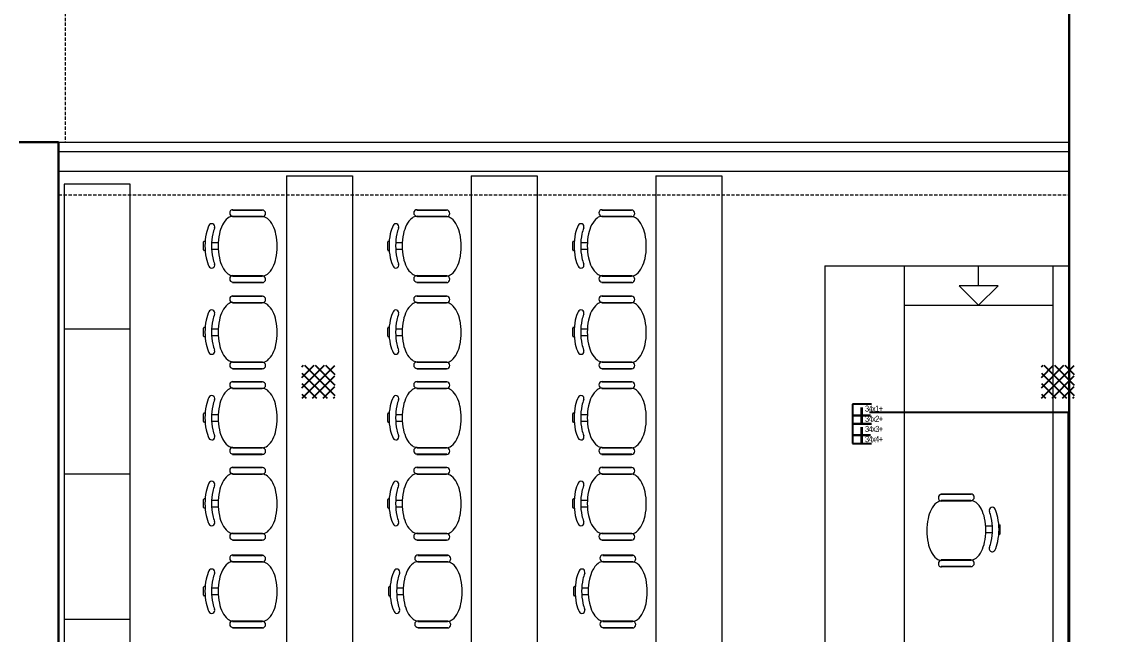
# Model space of a CAD drawing. Header units: inches. Extents: x 11 to 1053, y 2 to 902.
# Drawn here: x 877.1 to 959.4, y 689.5 to 735.9 of the extents above; entities that cross this region are included whole.
import ezdxf

# ---------------------------------------------------------------- set-up
doc = ezdxf.new("R2010")
doc.units = ezdxf.units.IN
doc.header["$MEASUREMENT"] = 0
doc.linetypes.add('DASHED', pattern=[0.75, 0.5, -0.25])
doc.linetypes.add('DASHED2', pattern=[0.375, 0.25, -0.125])
for name, color, linetype, lineweight in [('A-CRTKANO', 5, 'DASHED2', 0), ('A-GREDE', 5, 'DASHED2', 0), ('OPREMA', 253, 'Continuous', 0), ('STOLARIJA', 5, 'Continuous', 0), ('ZID', 5, 'Continuous', 30)]:
    doc.layers.add(name, color=color, linetype=linetype, lineweight=lineweight)
doc.layers.add('SRAFURA', color=2, linetype='Continuous')

msp = doc.modelspace()

# ---------------------------------------------------------------- hatches: boundary and pattern name
at = {"layer": 'SRAFURA'}
h = msp.add_hatch(dxfattribs=at)
h.set_pattern_fill('ANSI37', color=256, scale=4.5, style=0)
h.set_pattern_definition([(45, (9240.0981, 5606.21716), (-0.397747564, 0.397747564), []), (135, (9240.0981, 5606.21716), (-0.397747564, -0.397747564), [])])
h.paths.add_polyline_path([(900.874, 707.409), (900.874, 709.909), (898.374, 709.909), (898.374, 707.409)])
h = msp.add_hatch(dxfattribs=at)
h.set_pattern_fill('ANSI37', color=256, scale=4.5, style=0)
h.set_pattern_definition([(45, (9296.15397, 5606.21716), (-0.397747564, 0.397747564), []), (135, (9296.15397, 5606.21716), (-0.397747564, -0.397747564), [])])
h.paths.add_polyline_path([(956.93, 707.409), (956.93, 709.909), (954.43, 709.909), (954.43, 707.409)])

# ---------------------------------------------------------------- linework, layer by layer
at = {"color": 2}
for p, q in [((941.556, 706.945), (940.124, 706.945)), ((940.124, 706.945), (940.124, 705.463)), ((940.124, 705.463), (941.556, 705.463)), ((941.556, 705.463), (940.124, 705.463)), ((940.124, 705.463), (940.124, 703.981)), ((940.124, 703.981), (941.556, 703.981))]:
    msp.add_line(p, q, dxfattribs=at)
at = {"color": 85, "true_color": 0x58ba48}
for p, q in [((956.5, 706.315, 50), (941.404, 706.315, 50)), ((956.5, 663.809, 50), (956.5, 706.315, 50))]:
    msp.add_line(p, q, dxfattribs=at)
at = {"layer": 'A-CRTKANO', "linetype": 'DASHED', "ltscale": 0.5}
msp.add_arc((382.215, 1860.185, 50), 1137.577, 269.940308, 302.625219, dxfattribs=at)
at = {"layer": 'A-GREDE'}
for p, q in [((880.43, 812.745, 50), (880.428, 726.81, 50)), ((879.93, 722.809, 50), (956.53, 722.809, 50))]:
    msp.add_line(p, q, dxfattribs=at)
msp.add_arc((382.215, 1860.185, 50), 1139.777, 269.940308, 302.423339, dxfattribs=at)
at = {"layer": 'OPREMA'}
for p, q in [((897.205, 724.257, 50), (897.205, 696.257, 50)), ((897.205, 724.257, 50), (902.205, 724.257, 50)), ((902.205, 724.257, 50), (902.205, 696.257, 50)), ((911.206, 724.257, 50), (911.206, 696.257, 50)), ((911.206, 724.257, 50), (916.206, 724.257, 50)), ((916.206, 724.257, 50), (916.206, 696.257, 50)), ((925.206, 724.257, 50), (925.206, 696.257, 50)), ((925.206, 724.257, 50), (930.206, 724.257, 50)), ((930.206, 724.257, 50), (930.206, 696.257, 50)), ((880.359, 723.641, 50), (880.359, 668.641, 50)), ((885.359, 723.641, 50), (880.359, 723.641, 50)), ((885.359, 668.641, 50), (885.359, 723.641, 50)), ((893.121, 721.667, 50), (895.371, 721.667, 50)), ((893.121, 721.167, 50), (895.371, 721.167, 50)), ((893.146, 721.696, 50), (895.396, 721.696, 50)), ((893.146, 721.196, 50), (895.396, 721.196, 50)), ((907.076, 721.667, 50), (909.326, 721.667, 50)), ((907.076, 721.167, 50), (909.326, 721.167, 50)), ((907.1, 721.696, 50), (909.35, 721.696, 50)), ((907.1, 721.196, 50), (909.35, 721.196, 50)), ((921.107, 721.667, 50), (923.357, 721.667, 50)), ((921.107, 721.167, 50), (923.357, 721.167, 50)), ((921.132, 721.696, 50), (923.382, 721.696, 50)), ((921.132, 721.196, 50), (923.382, 721.196, 50)), ((890.921, 718.646, 50), (890.921, 719.246, 50)), ((891.035, 719.296, 50), (890.971, 719.296, 50)), ((891.035, 718.596, 50), (890.971, 718.596, 50)), ((891.528, 719.196, 50), (892.028, 719.196, 50)), ((891.528, 718.696, 50), (892.028, 718.696, 50)), ((904.875, 718.646, 50), (904.875, 719.246, 50)), ((904.989, 719.296, 50), (904.925, 719.296, 50)), ((904.989, 718.596, 50), (904.925, 718.596, 50)), ((905.482, 719.196, 50), (905.982, 719.196, 50)), ((905.482, 718.696, 50), (905.982, 718.696, 50)), ((918.907, 718.646, 50), (918.907, 719.246, 50)), ((919.021, 719.296, 50), (918.957, 719.296, 50)), ((919.021, 718.596, 50), (918.957, 718.596, 50)), ((919.514, 719.196, 50), (920.014, 719.196, 50)), ((919.514, 718.696, 50), (920.014, 718.696, 50)), ((938.025, 717.447, 50), (938.025, 677.447, 50)), ((938.025, 717.447, 50), (956.53, 717.447, 50)), ((944.025, 717.447, 50), (944.025, 677.447, 50)), ((949.675, 715.934, 50), (949.675, 717.447, 50)), ((955.325, 677.447, 50), (955.325, 717.447, 50)), ((893.121, 716.667, 50), (895.371, 716.667, 50)), ((893.121, 716.167, 50), (895.371, 716.167, 50)), ((893.146, 716.696, 50), (895.396, 716.696, 50)), ((893.146, 716.196, 50), (895.396, 716.196, 50)), ((907.076, 716.667, 50), (909.326, 716.667, 50)), ((907.076, 716.167, 50), (909.326, 716.167, 50)), ((907.1, 716.696, 50), (909.35, 716.696, 50)), ((907.1, 716.196, 50), (909.35, 716.196, 50)), ((921.107, 716.667, 50), (923.357, 716.667, 50)), ((921.107, 716.167, 50), (923.357, 716.167, 50)), ((921.132, 716.696, 50), (923.382, 716.696, 50)), ((921.132, 716.196, 50), (923.382, 716.196, 50)), ((949.675, 714.447, 50), (948.196, 715.934, 50)), ((951.153, 715.934, 50), (948.196, 715.934, 50)), ((949.675, 714.447, 50), (951.153, 715.934, 50)), ((893.121, 715.139, 50), (895.371, 715.139, 50)), ((893.121, 714.639, 50), (895.371, 714.639, 50)), ((893.146, 715.168, 50), (895.396, 715.168, 50)), ((893.146, 714.668, 50), (895.396, 714.668, 50)), ((907.076, 715.139, 50), (909.326, 715.139, 50)), ((907.076, 714.639, 50), (909.326, 714.639, 50)), ((907.1, 715.168, 50), (909.35, 715.168, 50)), ((907.1, 714.668, 50), (909.35, 714.668, 50)), ((921.107, 715.139, 50), (923.357, 715.139, 50)), ((921.107, 714.639, 50), (923.357, 714.639, 50)), ((921.132, 715.168, 50), (923.382, 715.168, 50)), ((921.132, 714.668, 50), (923.382, 714.668, 50)), ((944.025, 714.447, 50), (955.325, 714.447, 50)), ((890.921, 712.118, 50), (890.921, 712.718, 50)), ((891.035, 712.768, 50), (890.971, 712.768, 50)), ((904.875, 712.118, 50), (904.875, 712.718, 50)), ((904.989, 712.768, 50), (904.925, 712.768, 50)), ((918.907, 712.118, 50), (918.907, 712.718, 50)), ((919.021, 712.768, 50), (918.957, 712.768, 50)), ((885.359, 712.641, 50), (880.359, 712.641, 50)), ((891.035, 712.068, 50), (890.971, 712.068, 50)), ((891.528, 712.668, 50), (892.028, 712.668, 50)), ((891.528, 712.168, 50), (892.028, 712.168, 50)), ((904.989, 712.068, 50), (904.925, 712.068, 50)), ((905.482, 712.668, 50), (905.982, 712.668, 50)), ((905.482, 712.168, 50), (905.982, 712.168, 50)), ((919.021, 712.068, 50), (918.957, 712.068, 50)), ((919.514, 712.668, 50), (920.014, 712.668, 50)), ((919.514, 712.168, 50), (920.014, 712.168, 50)), ((893.121, 710.139, 50), (895.371, 710.139, 50)), ((893.121, 709.639, 50), (895.371, 709.639, 50)), ((893.146, 710.168, 50), (895.396, 710.168, 50)), ((893.146, 709.668, 50), (895.396, 709.668, 50)), ((907.076, 710.139, 50), (909.326, 710.139, 50)), ((907.076, 709.639, 50), (909.326, 709.639, 50)), ((907.1, 710.168, 50), (909.35, 710.168, 50)), ((907.1, 709.668, 50), (909.35, 709.668, 50)), ((921.107, 710.139, 50), (923.357, 710.139, 50)), ((921.107, 709.639, 50), (923.357, 709.639, 50)), ((921.132, 710.168, 50), (923.382, 710.168, 50)), ((921.132, 709.668, 50), (923.382, 709.668, 50)), ((893.121, 708.65, 50), (895.371, 708.65, 50)), ((893.146, 708.679, 50), (895.396, 708.679, 50)), ((907.076, 708.65, 50), (909.326, 708.65, 50)), ((907.1, 708.679, 50), (909.35, 708.679, 50)), ((921.107, 708.65, 50), (923.357, 708.65, 50)), ((921.132, 708.679, 50), (923.382, 708.679, 50)), ((893.121, 708.15, 50), (895.371, 708.15, 50)), ((893.146, 708.179, 50), (895.396, 708.179, 50)), ((907.076, 708.15, 50), (909.326, 708.15, 50)), ((907.1, 708.179, 50), (909.35, 708.179, 50)), ((921.107, 708.15, 50), (923.357, 708.15, 50)), ((921.132, 708.179, 50), (923.382, 708.179, 50)), ((890.921, 705.629, 50), (890.921, 706.229, 50)), ((891.035, 706.279, 50), (890.971, 706.279, 50)), ((891.528, 706.179, 50), (892.028, 706.179, 50)), ((904.875, 705.629, 50), (904.875, 706.229, 50)), ((904.989, 706.279, 50), (904.925, 706.279, 50)), ((905.482, 706.179, 50), (905.982, 706.179, 50)), ((918.907, 705.629, 50), (918.907, 706.229, 50)), ((919.021, 706.279, 50), (918.957, 706.279, 50)), ((919.514, 706.179, 50), (920.014, 706.179, 50)), ((891.035, 705.579, 50), (890.971, 705.579, 50)), ((891.528, 705.679, 50), (892.028, 705.679, 50)), ((904.989, 705.579, 50), (904.925, 705.579, 50)), ((905.482, 705.679, 50), (905.982, 705.679, 50)), ((919.021, 705.579, 50), (918.957, 705.579, 50)), ((919.514, 705.679, 50), (920.014, 705.679, 50)), ((893.146, 703.679, 50), (895.396, 703.679, 50)), ((907.1, 703.679, 50), (909.35, 703.679, 50)), ((921.132, 703.679, 50), (923.382, 703.679, 50)), ((893.121, 703.65, 50), (895.371, 703.65, 50)), ((893.121, 703.15, 50), (895.371, 703.15, 50)), ((893.146, 703.179, 50), (895.396, 703.179, 50)), ((907.076, 703.65, 50), (909.326, 703.65, 50)), ((907.076, 703.15, 50), (909.326, 703.15, 50)), ((907.1, 703.179, 50), (909.35, 703.179, 50)), ((921.107, 703.65, 50), (923.357, 703.65, 50)), ((921.107, 703.15, 50), (923.357, 703.15, 50)), ((921.132, 703.179, 50), (923.382, 703.179, 50)), ((893.121, 702.147, 50), (895.371, 702.147, 50)), ((893.146, 702.176, 50), (895.396, 702.176, 50)), ((907.076, 702.147, 50), (909.326, 702.147, 50)), ((907.1, 702.176, 50), (909.35, 702.176, 50)), ((921.107, 702.147, 50), (923.357, 702.147, 50)), ((921.132, 702.176, 50), (923.382, 702.176, 50)), ((885.359, 701.641, 50), (880.359, 701.641, 50)), ((893.121, 701.647, 50), (895.371, 701.647, 50)), ((893.146, 701.676, 50), (895.396, 701.676, 50)), ((907.076, 701.647, 50), (909.326, 701.647, 50)), ((907.1, 701.676, 50), (909.35, 701.676, 50)), ((921.107, 701.647, 50), (923.357, 701.647, 50)), ((921.132, 701.676, 50), (923.382, 701.676, 50)), ((890.921, 699.126, 50), (890.921, 699.726, 50)), ((891.035, 699.776, 50), (890.971, 699.776, 50)), ((891.528, 699.676, 50), (892.028, 699.676, 50)), ((904.875, 699.126, 50), (904.875, 699.726, 50)), ((904.989, 699.776, 50), (904.925, 699.776, 50)), ((905.482, 699.676, 50), (905.982, 699.676, 50)), ((918.907, 699.126, 50), (918.907, 699.726, 50)), ((919.021, 699.776, 50), (918.957, 699.776, 50)), ((919.514, 699.676, 50), (920.014, 699.676, 50)), ((949.096, 700.145, 50), (946.846, 700.145, 50)), ((949.096, 699.645, 50), (946.846, 699.645, 50)), ((949.121, 700.116, 50), (946.871, 700.116, 50)), ((949.121, 699.616, 50), (946.871, 699.616, 50)), ((891.035, 699.076, 50), (890.971, 699.076, 50)), ((891.528, 699.176, 50), (892.028, 699.176, 50)), ((904.989, 699.076, 50), (904.925, 699.076, 50)), ((905.482, 699.176, 50), (905.982, 699.176, 50)), ((919.021, 699.076, 50), (918.957, 699.076, 50)), ((919.514, 699.176, 50), (920.014, 699.176, 50)), ((893.121, 697.147, 50), (895.371, 697.147, 50)), ((893.146, 697.176, 50), (895.396, 697.176, 50)), ((907.076, 697.147, 50), (909.326, 697.147, 50)), ((907.1, 697.176, 50), (909.35, 697.176, 50)), ((921.107, 697.147, 50), (923.357, 697.147, 50)), ((921.132, 697.176, 50), (923.382, 697.176, 50)), ((950.714, 697.705, 50), (950.214, 697.705, 50)), ((950.714, 697.205, 50), (950.214, 697.205, 50)), ((951.208, 697.805, 50), (951.271, 697.805, 50)), ((951.208, 697.105, 50), (951.271, 697.105, 50)), ((951.321, 697.155, 50), (951.321, 697.755, 50)), ((893.121, 696.647, 50), (895.371, 696.647, 50)), ((893.146, 696.676, 50), (895.396, 696.676, 50)), ((907.076, 696.647, 50), (909.326, 696.647, 50)), ((907.1, 696.676, 50), (909.35, 696.676, 50)), ((921.107, 696.647, 50), (923.357, 696.647, 50)), ((921.132, 696.676, 50), (923.382, 696.676, 50)), ((893.121, 695.495, 50), (895.371, 695.495, 50)), ((893.146, 695.524, 50), (895.396, 695.524, 50)), ((897.205, 696.257, 50), (897.205, 675.257, 50)), ((902.205, 696.257, 50), (902.205, 675.257, 50)), ((907.151, 695.495, 50), (909.401, 695.495, 50)), ((907.176, 695.524, 50), (909.426, 695.524, 50)), ((911.206, 696.257, 50), (911.206, 675.257, 50)), ((916.206, 696.257, 50), (916.206, 675.257, 50)), ((921.181, 695.495, 50), (923.431, 695.495, 50)), ((921.205, 695.524, 50), (923.455, 695.524, 50)), ((925.206, 696.257, 50), (925.206, 675.257, 50)), ((930.206, 696.257, 50), (930.206, 675.257, 50)), ((893.121, 694.995, 50), (895.371, 694.995, 50)), ((893.146, 695.024, 50), (895.396, 695.024, 50)), ((907.151, 694.995, 50), (909.401, 694.995, 50)), ((907.176, 695.024, 50), (909.426, 695.024, 50)), ((921.181, 694.995, 50), (923.431, 694.995, 50)), ((921.205, 695.024, 50), (923.455, 695.024, 50)), ((949.096, 695.145, 50), (946.846, 695.145, 50)), ((949.096, 694.645, 50), (946.846, 694.645, 50)), ((949.121, 695.116, 50), (946.871, 695.116, 50)), ((949.121, 694.616, 50), (946.871, 694.616, 50)), ((890.921, 692.474, 50), (890.921, 693.074, 50)), ((891.035, 693.124, 50), (890.971, 693.124, 50)), ((891.528, 693.024, 50), (892.028, 693.024, 50)), ((904.951, 692.474, 50), (904.951, 693.074, 50)), ((905.064, 693.124, 50), (905.001, 693.124, 50)), ((905.558, 693.024, 50), (906.058, 693.024, 50)), ((918.98, 692.474, 50), (918.98, 693.074, 50)), ((919.094, 693.124, 50), (919.03, 693.124, 50)), ((919.587, 693.024, 50), (920.087, 693.024, 50)), ((891.035, 692.424, 50), (890.971, 692.424, 50)), ((891.528, 692.524, 50), (892.028, 692.524, 50)), ((905.064, 692.424, 50), (905.001, 692.424, 50)), ((905.558, 692.524, 50), (906.058, 692.524, 50)), ((919.094, 692.424, 50), (919.03, 692.424, 50)), ((919.587, 692.524, 50), (920.087, 692.524, 50)), ((885.359, 690.641, 50), (880.359, 690.641, 50)), ((893.146, 690.524, 50), (895.396, 690.524, 50)), ((907.176, 690.524, 50), (909.426, 690.524, 50)), ((921.205, 690.524, 50), (923.455, 690.524, 50)), ((893.121, 690.495, 50), (895.371, 690.495, 50)), ((893.121, 689.995, 50), (895.371, 689.995, 50)), ((893.146, 690.024, 50), (895.396, 690.024, 50)), ((907.151, 690.495, 50), (909.401, 690.495, 50)), ((907.151, 689.995, 50), (909.401, 689.995, 50)), ((907.176, 690.024, 50), (909.426, 690.024, 50)), ((921.181, 690.495, 50), (923.431, 690.495, 50)), ((921.181, 689.995, 50), (923.431, 689.995, 50)), ((921.205, 690.024, 50), (923.455, 690.024, 50))]:
    msp.add_line(p, q, dxfattribs=at)
for centre, radius, start, end in [((893.796, 719.815, 50), 1.616, 129.63927, 153.43495), ((893.146, 720.599, 50), 0.597, 90, 129.63927), ((893.146, 721.446, 50), 0.25, 90, 270), ((895.371, 721.417, 50), 0.25, 270, 90), ((895.371, 720.57, 50), 0.597, 50.36073, 90), ((894.722, 719.786, 50), 1.616, 26.56505, 50.36073), ((907.75, 719.815, 50), 1.616, 129.63927, 153.43495), ((907.1, 720.599, 50), 0.597, 90, 129.63927), ((907.1, 721.446, 50), 0.25, 90, 270), ((909.326, 721.417, 50), 0.25, 270, 90), ((909.326, 720.57, 50), 0.597, 50.36073, 90), ((908.676, 719.786, 50), 1.616, 26.56505, 50.36073), ((921.782, 719.815, 50), 1.616, 129.63927, 153.43495), ((921.132, 720.599, 50), 0.597, 90, 129.63927), ((921.132, 721.446, 50), 0.25, 90, 270), ((923.357, 721.417, 50), 0.25, 270, 90), ((923.357, 720.57, 50), 0.597, 50.36073, 90), ((922.708, 719.786, 50), 1.616, 26.56505, 50.36073), ((893.843, 719.291, 50), 2.786, 153.43495, 168.29908), ((891.538, 720.4, 50), 0.229, 338.4187, 158.4187), ((894.343, 719.291, 50), 2.786, 158.4187, 168.29908), ((894.843, 719.291, 50), 2.786, 153.43495, 168.29908), ((893.675, 719.262, 50), 2.786, 11.70092, 26.56505), ((907.797, 719.291, 50), 2.786, 153.43495, 168.29908), ((905.493, 720.4, 50), 0.229, 338.4187, 158.4187), ((908.297, 719.291, 50), 2.786, 158.4187, 168.29908), ((908.797, 719.291, 50), 2.786, 153.43495, 168.29908), ((907.629, 719.262, 50), 2.786, 11.70092, 26.56505), ((921.829, 719.291, 50), 2.786, 153.43495, 168.29908), ((919.524, 720.4, 50), 0.229, 338.4187, 158.4187), ((922.329, 719.291, 50), 2.786, 158.4187, 168.29908), ((922.829, 719.291, 50), 2.786, 153.43495, 168.29908), ((921.661, 719.262, 50), 2.786, 11.70092, 26.56505), ((895.508, 718.946, 50), 4.487, 168.29908, 180), ((896.008, 718.946, 50), 4.487, 168.29908, 180), ((896.508, 718.946, 50), 4.487, 168.29908, 180), ((892.009, 718.917, 50), 4.487, 0, 11.70092), ((909.462, 718.946, 50), 4.487, 168.29908, 180), ((909.962, 718.946, 50), 4.487, 168.29908, 180), ((910.462, 718.946, 50), 4.487, 168.29908, 180), ((905.964, 718.917, 50), 4.487, 0, 11.70092), ((923.494, 718.946, 50), 4.487, 168.29908, 180), ((923.994, 718.946, 50), 4.487, 168.29908, 180), ((924.494, 718.946, 50), 4.487, 168.29908, 180), ((919.995, 718.917, 50), 4.487, 0, 11.70092), ((890.971, 719.246, 50), 0.05, 90, 180), ((890.971, 718.646, 50), 0.05, 180, 270), ((895.508, 718.946, 50), 4.487, 180, 191.70092), ((896.008, 718.946, 50), 4.487, 180, 191.70092), ((896.508, 718.946, 50), 4.487, 180, 191.70092), ((892.009, 718.917, 50), 4.487, 348.29908, 0), ((904.925, 719.246, 50), 0.05, 90, 180), ((904.925, 718.646, 50), 0.05, 180, 270), ((909.462, 718.946, 50), 4.487, 180, 191.70092), ((909.962, 718.946, 50), 4.487, 180, 191.70092), ((910.462, 718.946, 50), 4.487, 180, 191.70092), ((905.964, 718.917, 50), 4.487, 348.29908, 0), ((918.957, 719.246, 50), 0.05, 90, 180), ((918.957, 718.646, 50), 0.05, 180, 270), ((923.494, 718.946, 50), 4.487, 180, 191.70092), ((923.994, 718.946, 50), 4.487, 180, 191.70092), ((924.494, 718.946, 50), 4.487, 180, 191.70092), ((919.995, 718.917, 50), 4.487, 348.29908, 0), ((893.843, 718.601, 50), 2.786, 191.70092, 206.56505), ((894.343, 718.601, 50), 2.786, 191.70092, 201.5813), ((894.843, 718.601, 50), 2.786, 191.70092, 206.56505), ((893.675, 718.572, 50), 2.786, 333.43495, 348.29908), ((907.797, 718.601, 50), 2.786, 191.70092, 206.56505), ((908.297, 718.601, 50), 2.786, 191.70092, 201.5813), ((908.797, 718.601, 50), 2.786, 191.70092, 206.56505), ((907.629, 718.572, 50), 2.786, 333.43495, 348.29908), ((921.829, 718.601, 50), 2.786, 191.70092, 206.56505), ((922.329, 718.601, 50), 2.786, 191.70092, 201.5813), ((922.829, 718.601, 50), 2.786, 191.70092, 206.56505), ((921.661, 718.572, 50), 2.786, 333.43495, 348.29908), ((891.538, 717.492, 50), 0.229, 201.5813, 21.5813), ((893.796, 718.078, 50), 1.616, 206.56505, 230.36073), ((893.146, 717.294, 50), 0.597, 230.36073, 270), ((894.722, 718.049, 50), 1.616, 309.63927, 333.43495), ((905.493, 717.492, 50), 0.229, 201.5813, 21.5813), ((907.75, 718.078, 50), 1.616, 206.56505, 230.36073), ((907.1, 717.294, 50), 0.597, 230.36073, 270), ((908.676, 718.049, 50), 1.616, 309.63927, 333.43495), ((919.524, 717.492, 50), 0.229, 201.5813, 21.5813), ((921.782, 718.078, 50), 1.616, 206.56505, 230.36073), ((921.132, 717.294, 50), 0.597, 230.36073, 270), ((922.708, 718.049, 50), 1.616, 309.63927, 333.43495), ((893.146, 716.446, 50), 0.25, 90, 270), ((895.371, 717.265, 50), 0.597, 270, 309.63927), ((895.371, 716.417, 50), 0.25, 270, 90), ((907.1, 716.446, 50), 0.25, 90, 270), ((909.326, 717.265, 50), 0.597, 270, 309.63927), ((909.326, 716.417, 50), 0.25, 270, 90), ((921.132, 716.446, 50), 0.25, 90, 270), ((923.357, 717.265, 50), 0.597, 270, 309.63927), ((923.357, 716.417, 50), 0.25, 270, 90), ((893.796, 713.287, 50), 1.616, 129.63927, 153.43495), ((893.146, 714.071, 50), 0.597, 90, 129.63927), ((893.146, 714.918, 50), 0.25, 90, 270), ((895.371, 714.889, 50), 0.25, 270, 90), ((895.371, 714.042, 50), 0.597, 50.36073, 90), ((894.722, 713.257, 50), 1.616, 26.56505, 50.36073), ((907.75, 713.287, 50), 1.616, 129.63927, 153.43495), ((907.1, 714.071, 50), 0.597, 90, 129.63927), ((907.1, 714.918, 50), 0.25, 90, 270), ((909.326, 714.889, 50), 0.25, 270, 90), ((909.326, 714.042, 50), 0.597, 50.36073, 90), ((908.676, 713.257, 50), 1.616, 26.56505, 50.36073), ((921.782, 713.287, 50), 1.616, 129.63927, 153.43495), ((921.132, 714.071, 50), 0.597, 90, 129.63927), ((921.132, 714.918, 50), 0.25, 90, 270), ((923.357, 714.889, 50), 0.25, 270, 90), ((923.357, 714.042, 50), 0.597, 50.36073, 90), ((922.708, 713.257, 50), 1.616, 26.56505, 50.36073), ((893.843, 712.763, 50), 2.786, 153.43495, 168.29908), ((891.538, 713.872, 50), 0.229, 338.4187, 158.4187), ((894.343, 712.763, 50), 2.786, 158.4187, 168.29908), ((894.843, 712.763, 50), 2.786, 153.43495, 168.29908), ((893.675, 712.734, 50), 2.786, 11.70092, 26.56505), ((907.797, 712.763, 50), 2.786, 153.43495, 168.29908), ((905.493, 713.872, 50), 0.229, 338.4187, 158.4187), ((908.297, 712.763, 50), 2.786, 158.4187, 168.29908), ((908.797, 712.763, 50), 2.786, 153.43495, 168.29908), ((907.629, 712.734, 50), 2.786, 11.70092, 26.56505), ((921.829, 712.763, 50), 2.786, 153.43495, 168.29908), ((919.524, 713.872, 50), 0.229, 338.4187, 158.4187), ((922.329, 712.763, 50), 2.786, 158.4187, 168.29908), ((922.829, 712.763, 50), 2.786, 153.43495, 168.29908), ((921.661, 712.734, 50), 2.786, 11.70092, 26.56505), ((890.971, 712.718, 50), 0.05, 90, 180), ((895.508, 712.418, 50), 4.487, 168.29908, 180), ((896.008, 712.418, 50), 4.487, 168.29908, 180), ((896.508, 712.418, 50), 4.487, 168.29908, 180), ((892.009, 712.389, 50), 4.487, 0, 11.70092), ((904.925, 712.718, 50), 0.05, 90, 180), ((909.462, 712.418, 50), 4.487, 168.29908, 180), ((909.962, 712.418, 50), 4.487, 168.29908, 180), ((910.462, 712.418, 50), 4.487, 168.29908, 180), ((905.964, 712.389, 50), 4.487, 0, 11.70092), ((918.957, 712.718, 50), 0.05, 90, 180), ((923.494, 712.418, 50), 4.487, 168.29908, 180), ((923.994, 712.418, 50), 4.487, 168.29908, 180), ((924.494, 712.418, 50), 4.487, 168.29908, 180), ((919.995, 712.389, 50), 4.487, 0, 11.70092), ((890.971, 712.118, 50), 0.05, 180, 270), ((895.508, 712.418, 50), 4.487, 180, 191.70092), ((896.008, 712.418, 50), 4.487, 180, 191.70092), ((896.508, 712.418, 50), 4.487, 180, 191.70092), ((892.009, 712.389, 50), 4.487, 348.29908, 0), ((904.925, 712.118, 50), 0.05, 180, 270), ((909.462, 712.418, 50), 4.487, 180, 191.70092), ((909.962, 712.418, 50), 4.487, 180, 191.70092), ((910.462, 712.418, 50), 4.487, 180, 191.70092), ((905.964, 712.389, 50), 4.487, 348.29908, 0), ((918.957, 712.118, 50), 0.05, 180, 270), ((923.494, 712.418, 50), 4.487, 180, 191.70092), ((923.994, 712.418, 50), 4.487, 180, 191.70092), ((924.494, 712.418, 50), 4.487, 180, 191.70092), ((919.995, 712.389, 50), 4.487, 348.29908, 0), ((893.843, 712.073, 50), 2.786, 191.70092, 206.56505), ((894.343, 712.073, 50), 2.786, 191.70092, 201.5813), ((894.843, 712.073, 50), 2.786, 191.70092, 206.56505), ((893.675, 712.044, 50), 2.786, 333.43495, 348.29908), ((907.797, 712.073, 50), 2.786, 191.70092, 206.56505), ((908.297, 712.073, 50), 2.786, 191.70092, 201.5813), ((908.797, 712.073, 50), 2.786, 191.70092, 206.56505), ((907.629, 712.044, 50), 2.786, 333.43495, 348.29908), ((921.829, 712.073, 50), 2.786, 191.70092, 206.56505), ((922.329, 712.073, 50), 2.786, 191.70092, 201.5813), ((922.829, 712.073, 50), 2.786, 191.70092, 206.56505), ((921.661, 712.044, 50), 2.786, 333.43495, 348.29908), ((891.538, 710.964, 50), 0.229, 201.5813, 21.5813), ((893.796, 711.55, 50), 1.616, 206.56505, 230.36073), ((893.146, 710.766, 50), 0.597, 230.36073, 270), ((895.371, 710.736, 50), 0.597, 270, 309.63927), ((894.722, 711.521, 50), 1.616, 309.63927, 333.43495), ((905.493, 710.964, 50), 0.229, 201.5813, 21.5813), ((907.75, 711.55, 50), 1.616, 206.56505, 230.36073), ((907.1, 710.766, 50), 0.597, 230.36073, 270), ((909.326, 710.736, 50), 0.597, 270, 309.63927), ((908.676, 711.521, 50), 1.616, 309.63927, 333.43495), ((919.524, 710.964, 50), 0.229, 201.5813, 21.5813), ((921.782, 711.55, 50), 1.616, 206.56505, 230.36073), ((921.132, 710.766, 50), 0.597, 230.36073, 270), ((923.357, 710.736, 50), 0.597, 270, 309.63927), ((922.708, 711.521, 50), 1.616, 309.63927, 333.43495), ((893.146, 709.918, 50), 0.25, 90, 270), ((895.371, 709.889, 50), 0.25, 270, 90), ((907.1, 709.918, 50), 0.25, 90, 270), ((909.326, 709.889, 50), 0.25, 270, 90), ((921.132, 709.918, 50), 0.25, 90, 270), ((923.357, 709.889, 50), 0.25, 270, 90), ((893.146, 708.429, 50), 0.25, 90, 270), ((895.371, 708.4, 50), 0.25, 270, 90), ((907.1, 708.429, 50), 0.25, 90, 270), ((909.326, 708.4, 50), 0.25, 270, 90), ((921.132, 708.429, 50), 0.25, 90, 270), ((923.357, 708.4, 50), 0.25, 270, 90), ((893.796, 706.797, 50), 1.616, 129.63927, 153.43495), ((893.146, 707.582, 50), 0.597, 90, 129.63927), ((895.371, 707.552, 50), 0.597, 50.36073, 90), ((894.722, 706.768, 50), 1.616, 26.56505, 50.36073), ((907.75, 706.797, 50), 1.616, 129.63927, 153.43495), ((907.1, 707.582, 50), 0.597, 90, 129.63927), ((909.326, 707.552, 50), 0.597, 50.36073, 90), ((908.676, 706.768, 50), 1.616, 26.56505, 50.36073), ((921.782, 706.797, 50), 1.616, 129.63927, 153.43495), ((921.132, 707.582, 50), 0.597, 90, 129.63927), ((923.357, 707.552, 50), 0.597, 50.36073, 90), ((922.708, 706.768, 50), 1.616, 26.56505, 50.36073), ((893.843, 706.274, 50), 2.786, 153.43495, 168.29908), ((891.538, 707.383, 50), 0.229, 338.4187, 158.4187), ((894.343, 706.274, 50), 2.786, 158.4187, 168.29908), ((894.843, 706.274, 50), 2.786, 153.43495, 168.29908), ((893.675, 706.245, 50), 2.786, 11.70092, 26.56505), ((907.797, 706.274, 50), 2.786, 153.43495, 168.29908), ((905.493, 707.383, 50), 0.229, 338.4187, 158.4187), ((908.297, 706.274, 50), 2.786, 158.4187, 168.29908), ((908.797, 706.274, 50), 2.786, 153.43495, 168.29908), ((907.629, 706.245, 50), 2.786, 11.70092, 26.56505), ((921.829, 706.274, 50), 2.786, 153.43495, 168.29908), ((919.524, 707.383, 50), 0.229, 338.4187, 158.4187), ((922.329, 706.274, 50), 2.786, 158.4187, 168.29908), ((922.829, 706.274, 50), 2.786, 153.43495, 168.29908), ((921.661, 706.245, 50), 2.786, 11.70092, 26.56505), ((890.971, 706.229, 50), 0.05, 90, 180), ((895.508, 705.929, 50), 4.487, 168.29908, 180), ((896.008, 705.929, 50), 4.487, 168.29908, 180), ((896.508, 705.929, 50), 4.487, 168.29908, 180), ((892.009, 705.9, 50), 4.487, 0, 11.70092), ((904.925, 706.229, 50), 0.05, 90, 180), ((909.462, 705.929, 50), 4.487, 168.29908, 180), ((909.962, 705.929, 50), 4.487, 168.29908, 180), ((910.462, 705.929, 50), 4.487, 168.29908, 180), ((905.964, 705.9, 50), 4.487, 0, 11.70092), ((918.957, 706.229, 50), 0.05, 90, 180), ((923.494, 705.929, 50), 4.487, 168.29908, 180), ((923.994, 705.929, 50), 4.487, 168.29908, 180), ((924.494, 705.929, 50), 4.487, 168.29908, 180), ((919.995, 705.9, 50), 4.487, 0, 11.70092), ((890.971, 705.629, 50), 0.05, 180, 270), ((895.508, 705.929, 50), 4.487, 180, 191.70092), ((896.008, 705.929, 50), 4.487, 180, 191.70092), ((896.508, 705.929, 50), 4.487, 180, 191.70092), ((892.009, 705.9, 50), 4.487, 348.29908, 0), ((904.925, 705.629, 50), 0.05, 180, 270), ((909.462, 705.929, 50), 4.487, 180, 191.70092), ((909.962, 705.929, 50), 4.487, 180, 191.70092), ((910.462, 705.929, 50), 4.487, 180, 191.70092), ((905.964, 705.9, 50), 4.487, 348.29908, 0), ((918.957, 705.629, 50), 0.05, 180, 270), ((923.494, 705.929, 50), 4.487, 180, 191.70092), ((923.994, 705.929, 50), 4.487, 180, 191.70092), ((924.494, 705.929, 50), 4.487, 180, 191.70092), ((919.995, 705.9, 50), 4.487, 348.29908, 0), ((893.843, 705.584, 50), 2.786, 191.70092, 206.56505), ((891.538, 704.475, 50), 0.229, 201.5813, 21.5813), ((894.343, 705.584, 50), 2.786, 191.70092, 201.5813), ((894.843, 705.584, 50), 2.786, 191.70092, 206.56505), ((893.675, 705.555, 50), 2.786, 333.43495, 348.29908), ((907.797, 705.584, 50), 2.786, 191.70092, 206.56505), ((905.493, 704.475, 50), 0.229, 201.5813, 21.5813), ((908.297, 705.584, 50), 2.786, 191.70092, 201.5813), ((908.797, 705.584, 50), 2.786, 191.70092, 206.56505), ((907.629, 705.555, 50), 2.786, 333.43495, 348.29908), ((921.829, 705.584, 50), 2.786, 191.70092, 206.56505), ((919.524, 704.475, 50), 0.229, 201.5813, 21.5813), ((922.329, 705.584, 50), 2.786, 191.70092, 201.5813), ((922.829, 705.584, 50), 2.786, 191.70092, 206.56505), ((921.661, 705.555, 50), 2.786, 333.43495, 348.29908), ((893.796, 705.061, 50), 1.616, 206.56505, 230.36073), ((893.146, 704.276, 50), 0.597, 230.36073, 270), ((893.146, 703.429, 50), 0.25, 90, 270), ((895.371, 704.247, 50), 0.597, 270, 309.63927), ((894.722, 705.031, 50), 1.616, 309.63927, 333.43495), ((907.75, 705.061, 50), 1.616, 206.56505, 230.36073), ((907.1, 704.276, 50), 0.597, 230.36073, 270), ((907.1, 703.429, 50), 0.25, 90, 270), ((909.326, 704.247, 50), 0.597, 270, 309.63927), ((908.676, 705.031, 50), 1.616, 309.63927, 333.43495), ((921.782, 705.061, 50), 1.616, 206.56505, 230.36073), ((921.132, 704.276, 50), 0.597, 230.36073, 270), ((921.132, 703.429, 50), 0.25, 90, 270), ((923.357, 704.247, 50), 0.597, 270, 309.63927), ((922.708, 705.031, 50), 1.616, 309.63927, 333.43495), ((895.371, 703.4, 50), 0.25, 270, 90), ((909.326, 703.4, 50), 0.25, 270, 90), ((923.357, 703.4, 50), 0.25, 270, 90), ((893.146, 701.926, 50), 0.25, 90, 270), ((895.371, 701.897, 50), 0.25, 270, 90), ((907.1, 701.926, 50), 0.25, 90, 270), ((909.326, 701.897, 50), 0.25, 270, 90), ((921.132, 701.926, 50), 0.25, 90, 270), ((923.357, 701.897, 50), 0.25, 270, 90), ((893.796, 700.294, 50), 1.616, 129.63927, 153.43495), ((893.146, 701.079, 50), 0.597, 90, 129.63927), ((895.371, 701.05, 50), 0.597, 50.36073, 90), ((894.722, 700.265, 50), 1.616, 26.56505, 50.36073), ((907.75, 700.294, 50), 1.616, 129.63927, 153.43495), ((907.1, 701.079, 50), 0.597, 90, 129.63927), ((909.326, 701.05, 50), 0.597, 50.36073, 90), ((908.676, 700.265, 50), 1.616, 26.56505, 50.36073), ((921.782, 700.294, 50), 1.616, 129.63927, 153.43495), ((921.132, 701.079, 50), 0.597, 90, 129.63927), ((923.357, 701.05, 50), 0.597, 50.36073, 90), ((922.708, 700.265, 50), 1.616, 26.56505, 50.36073), ((893.843, 699.771, 50), 2.786, 153.43495, 168.29908), ((891.538, 700.88, 50), 0.229, 338.4187, 158.4187), ((894.343, 699.771, 50), 2.786, 158.4187, 168.29908), ((894.843, 699.771, 50), 2.786, 153.43495, 168.29908), ((893.675, 699.742, 50), 2.786, 11.70092, 26.56505), ((907.797, 699.771, 50), 2.786, 153.43495, 168.29908), ((905.493, 700.88, 50), 0.229, 338.4187, 158.4187), ((908.297, 699.771, 50), 2.786, 158.4187, 168.29908), ((908.797, 699.771, 50), 2.786, 153.43495, 168.29908), ((907.629, 699.742, 50), 2.786, 11.70092, 26.56505), ((921.829, 699.771, 50), 2.786, 153.43495, 168.29908), ((919.524, 700.88, 50), 0.229, 338.4187, 158.4187), ((922.329, 699.771, 50), 2.786, 158.4187, 168.29908), ((922.829, 699.771, 50), 2.786, 153.43495, 168.29908), ((921.661, 699.742, 50), 2.786, 11.70092, 26.56505), ((890.971, 699.726, 50), 0.05, 90, 180), ((895.508, 699.426, 50), 4.487, 168.29908, 180), ((896.008, 699.426, 50), 4.487, 168.29908, 180), ((896.508, 699.426, 50), 4.487, 168.29908, 180), ((892.009, 699.397, 50), 4.487, 0, 11.70092), ((904.925, 699.726, 50), 0.05, 90, 180), ((909.462, 699.426, 50), 4.487, 168.29908, 180), ((909.962, 699.426, 50), 4.487, 168.29908, 180), ((910.462, 699.426, 50), 4.487, 168.29908, 180), ((905.964, 699.397, 50), 4.487, 0, 11.70092), ((918.957, 699.726, 50), 0.05, 90, 180), ((923.494, 699.426, 50), 4.487, 168.29908, 180), ((923.994, 699.426, 50), 4.487, 168.29908, 180), ((924.494, 699.426, 50), 4.487, 168.29908, 180), ((919.995, 699.397, 50), 4.487, 0, 11.70092), ((946.871, 699.018, 50), 0.597, 90, 129.63927), ((946.871, 699.866, 50), 0.25, 90, 270), ((949.096, 699.895, 50), 0.25, 270, 90), ((949.096, 699.047, 50), 0.597, 50.36073, 90), ((890.971, 699.126, 50), 0.05, 180, 270), ((895.508, 699.426, 50), 4.487, 180, 191.70092), ((896.008, 699.426, 50), 4.487, 180, 191.70092), ((896.508, 699.426, 50), 4.487, 180, 191.70092), ((892.009, 699.397, 50), 4.487, 348.29908, 0), ((904.925, 699.126, 50), 0.05, 180, 270), ((909.462, 699.426, 50), 4.487, 180, 191.70092), ((909.962, 699.426, 50), 4.487, 180, 191.70092), ((910.462, 699.426, 50), 4.487, 180, 191.70092), ((905.964, 699.397, 50), 4.487, 348.29908, 0), ((918.957, 699.126, 50), 0.05, 180, 270), ((923.494, 699.426, 50), 4.487, 180, 191.70092), ((923.994, 699.426, 50), 4.487, 180, 191.70092), ((924.494, 699.426, 50), 4.487, 180, 191.70092), ((919.995, 699.397, 50), 4.487, 348.29908, 0), ((948.568, 697.71, 50), 2.786, 153.43495, 168.29908), ((947.521, 698.234, 50), 1.616, 129.63927, 153.43495), ((948.447, 698.263, 50), 1.616, 26.56505, 50.36073), ((947.4, 697.74, 50), 2.786, 11.70092, 26.56505), ((950.704, 698.909, 50), 0.229, 21.5813, 201.5813), ((947.9, 697.8, 50), 2.786, 11.70092, 21.5813), ((948.4, 697.8, 50), 2.786, 11.70092, 26.56505), ((893.843, 699.081, 50), 2.786, 191.70092, 206.56505), ((891.538, 697.972, 50), 0.229, 201.5813, 21.5813), ((894.343, 699.081, 50), 2.786, 191.70092, 201.5813), ((894.843, 699.081, 50), 2.786, 191.70092, 206.56505), ((893.675, 699.052, 50), 2.786, 333.43495, 348.29908), ((907.797, 699.081, 50), 2.786, 191.70092, 206.56505), ((905.493, 697.972, 50), 0.229, 201.5813, 21.5813), ((908.297, 699.081, 50), 2.786, 191.70092, 201.5813), ((908.797, 699.081, 50), 2.786, 191.70092, 206.56505), ((907.629, 699.052, 50), 2.786, 333.43495, 348.29908), ((921.829, 699.081, 50), 2.786, 191.70092, 206.56505), ((919.524, 697.972, 50), 0.229, 201.5813, 21.5813), ((922.329, 699.081, 50), 2.786, 191.70092, 201.5813), ((922.829, 699.081, 50), 2.786, 191.70092, 206.56505), ((921.661, 699.052, 50), 2.786, 333.43495, 348.29908), ((950.233, 697.366, 50), 4.487, 168.29908, 180), ((945.734, 697.395, 50), 4.487, 0, 11.70092), ((946.234, 697.455, 50), 4.487, 0, 11.70092), ((946.734, 697.455, 50), 4.487, 0, 11.70092), ((893.796, 698.558, 50), 1.616, 206.56505, 230.36073), ((893.146, 697.773, 50), 0.597, 230.36073, 270), ((893.146, 696.926, 50), 0.25, 90, 270), ((895.371, 697.744, 50), 0.597, 270, 309.63927), ((895.371, 696.897, 50), 0.25, 270, 90), ((894.722, 698.528, 50), 1.616, 309.63927, 333.43495), ((907.75, 698.558, 50), 1.616, 206.56505, 230.36073), ((907.1, 697.773, 50), 0.597, 230.36073, 270), ((907.1, 696.926, 50), 0.25, 90, 270), ((909.326, 697.744, 50), 0.597, 270, 309.63927), ((909.326, 696.897, 50), 0.25, 270, 90), ((908.676, 698.528, 50), 1.616, 309.63927, 333.43495), ((921.782, 698.558, 50), 1.616, 206.56505, 230.36073), ((921.132, 697.773, 50), 0.597, 230.36073, 270), ((921.132, 696.926, 50), 0.25, 90, 270), ((923.357, 697.744, 50), 0.597, 270, 309.63927), ((923.357, 696.897, 50), 0.25, 270, 90), ((922.708, 698.528, 50), 1.616, 309.63927, 333.43495), ((950.233, 697.366, 50), 4.487, 180, 191.70092), ((945.734, 697.395, 50), 4.487, 348.29908, 0), ((946.234, 697.455, 50), 4.487, 348.29908, 0), ((946.734, 697.455, 50), 4.487, 348.29908, 0), ((951.271, 697.755, 50), 0.05, 0, 90), ((951.271, 697.155, 50), 0.05, 270, 0), ((948.568, 697.021, 50), 2.786, 191.70092, 206.56505), ((947.4, 697.05, 50), 2.786, 333.43495, 348.29908), ((947.9, 697.11, 50), 2.786, 338.4187, 348.29908), ((948.4, 697.11, 50), 2.786, 333.43495, 348.29908), ((893.146, 695.274, 50), 0.25, 90, 270), ((895.371, 695.245, 50), 0.25, 270, 90), ((907.176, 695.274, 50), 0.25, 90, 270), ((909.401, 695.245, 50), 0.25, 270, 90), ((921.205, 695.274, 50), 0.25, 90, 270), ((923.431, 695.245, 50), 0.25, 270, 90), ((947.521, 696.497, 50), 1.616, 206.56505, 230.36073), ((948.447, 696.526, 50), 1.616, 309.63927, 333.43495), ((950.704, 696.001, 50), 0.229, 158.4187, 338.4187), ((893.796, 693.643, 50), 1.616, 129.63927, 153.43495), ((893.146, 694.427, 50), 0.597, 90, 129.63927), ((895.371, 694.398, 50), 0.597, 50.36073, 90), ((894.722, 693.613, 50), 1.616, 26.56505, 50.36073), ((907.825, 693.643, 50), 1.616, 129.63927, 153.43495), ((907.176, 694.427, 50), 0.597, 90, 129.63927), ((909.401, 694.398, 50), 0.597, 50.36073, 90), ((908.751, 693.613, 50), 1.616, 26.56505, 50.36073), ((921.855, 693.643, 50), 1.616, 129.63927, 153.43495), ((921.205, 694.427, 50), 0.597, 90, 129.63927), ((923.431, 694.398, 50), 0.597, 50.36073, 90), ((922.781, 693.613, 50), 1.616, 26.56505, 50.36073), ((946.871, 695.713, 50), 0.597, 230.36073, 270), ((946.871, 694.866, 50), 0.25, 90, 270), ((949.096, 695.742, 50), 0.597, 270, 309.63927), ((949.096, 694.895, 50), 0.25, 270, 90), ((893.843, 693.119, 50), 2.786, 153.43495, 168.29908), ((891.538, 694.228, 50), 0.229, 338.4187, 158.4187), ((894.343, 693.119, 50), 2.786, 158.4187, 168.29908), ((894.843, 693.119, 50), 2.786, 153.43495, 168.29908), ((893.675, 693.09, 50), 2.786, 11.70092, 26.56505), ((907.873, 693.119, 50), 2.786, 153.43495, 168.29908), ((905.568, 694.228, 50), 0.229, 338.4187, 158.4187), ((908.373, 693.119, 50), 2.786, 158.4187, 168.29908), ((908.873, 693.119, 50), 2.786, 153.43495, 168.29908), ((907.704, 693.09, 50), 2.786, 11.70092, 26.56505), ((921.902, 693.119, 50), 2.786, 153.43495, 168.29908), ((919.598, 694.228, 50), 0.229, 338.4187, 158.4187), ((922.402, 693.119, 50), 2.786, 158.4187, 168.29908), ((922.902, 693.119, 50), 2.786, 153.43495, 168.29908), ((921.734, 693.09, 50), 2.786, 11.70092, 26.56505), ((890.971, 693.074, 50), 0.05, 90, 180), ((895.508, 692.774, 50), 4.487, 168.29908, 180), ((896.008, 692.774, 50), 4.487, 168.29908, 180), ((896.508, 692.774, 50), 4.487, 168.29908, 180), ((892.009, 692.745, 50), 4.487, 0, 11.70092), ((905.001, 693.074, 50), 0.05, 90, 180), ((909.538, 692.774, 50), 4.487, 168.29908, 180), ((910.038, 692.774, 50), 4.487, 168.29908, 180), ((910.538, 692.774, 50), 4.487, 168.29908, 180), ((906.039, 692.745, 50), 4.487, 0, 11.70092), ((919.03, 693.074, 50), 0.05, 90, 180), ((923.567, 692.774, 50), 4.487, 168.29908, 180), ((924.067, 692.774, 50), 4.487, 168.29908, 180), ((924.567, 692.774, 50), 4.487, 168.29908, 180), ((920.069, 692.745, 50), 4.487, 0, 11.70092), ((890.971, 692.474, 50), 0.05, 180, 270), ((895.508, 692.774, 50), 4.487, 180, 191.70092), ((896.008, 692.774, 50), 4.487, 180, 191.70092), ((896.508, 692.774, 50), 4.487, 180, 191.70092), ((892.009, 692.745, 50), 4.487, 348.29908, 0), ((905.001, 692.474, 50), 0.05, 180, 270), ((909.538, 692.774, 50), 4.487, 180, 191.70092), ((910.038, 692.774, 50), 4.487, 180, 191.70092), ((910.538, 692.774, 50), 4.487, 180, 191.70092), ((906.039, 692.745, 50), 4.487, 348.29908, 0), ((919.03, 692.474, 50), 0.05, 180, 270), ((923.567, 692.774, 50), 4.487, 180, 191.70092), ((924.067, 692.774, 50), 4.487, 180, 191.70092), ((924.567, 692.774, 50), 4.487, 180, 191.70092), ((920.069, 692.745, 50), 4.487, 348.29908, 0), ((893.843, 692.429, 50), 2.786, 191.70092, 206.56505), ((891.538, 691.32, 50), 0.229, 201.5813, 21.5813), ((894.343, 692.429, 50), 2.786, 191.70092, 201.5813), ((894.843, 692.429, 50), 2.786, 191.70092, 206.56505), ((893.675, 692.4, 50), 2.786, 333.43495, 348.29908), ((907.873, 692.429, 50), 2.786, 191.70092, 206.56505), ((905.568, 691.32, 50), 0.229, 201.5813, 21.5813), ((908.373, 692.429, 50), 2.786, 191.70092, 201.5813), ((908.873, 692.429, 50), 2.786, 191.70092, 206.56505), ((907.704, 692.4, 50), 2.786, 333.43495, 348.29908), ((921.902, 692.429, 50), 2.786, 191.70092, 206.56505), ((919.598, 691.32, 50), 0.229, 201.5813, 21.5813), ((922.402, 692.429, 50), 2.786, 191.70092, 201.5813), ((922.902, 692.429, 50), 2.786, 191.70092, 206.56505), ((921.734, 692.4, 50), 2.786, 333.43495, 348.29908), ((893.796, 691.906, 50), 1.616, 206.56505, 230.36073), ((893.146, 691.121, 50), 0.597, 230.36073, 270), ((893.146, 690.274, 50), 0.25, 90, 270), ((895.371, 691.092, 50), 0.597, 270, 309.63927), ((894.722, 691.877, 50), 1.616, 309.63927, 333.43495), ((907.825, 691.906, 50), 1.616, 206.56505, 230.36073), ((907.176, 691.121, 50), 0.597, 230.36073, 270), ((907.176, 690.274, 50), 0.25, 90, 270), ((909.401, 691.092, 50), 0.597, 270, 309.63927), ((908.751, 691.877, 50), 1.616, 309.63927, 333.43495), ((921.855, 691.906, 50), 1.616, 206.56505, 230.36073), ((921.205, 691.121, 50), 0.597, 230.36073, 270), ((921.205, 690.274, 50), 0.25, 90, 270), ((923.431, 691.092, 50), 0.597, 270, 309.63927), ((922.781, 691.877, 50), 1.616, 309.63927, 333.43495), ((895.371, 690.245, 50), 0.25, 270, 90), ((909.401, 690.245, 50), 0.25, 270, 90), ((923.431, 690.245, 50), 0.25, 270, 90)]:
    msp.add_arc(centre, radius, start, end, dxfattribs=at)
at = {"layer": 'STOLARIJA'}
for p, q in [((879.93, 726.81, 50), (956.53, 726.809, 50)), ((879.93, 726.109, 50), (956.53, 726.109, 50)), ((879.93, 724.61, 50), (956.53, 724.609, 50))]:
    msp.add_line(p, q, dxfattribs=at)
at = {"layer": 'ZID'}
for p, q in [((956.53, 666.809, 50), (956.53, 756.809, 50)), ((876.93, 726.809, 50), (879.93, 726.81, 50)), ((879.93, 666.809, 50), (879.93, 726.81, 50))]:
    msp.add_line(p, q, dxfattribs=at)

# ---------------------------------------------------------------- texts
at = {"color": 2, "char_height": 1.9275, "width": 0.85419, "attachment_point": 1, "rotation": 270}
for insert in [(941.807, 706.845), (941.807, 705.363)]:
    msp.add_mtext('{+}', dxfattribs=dict(at, insert=insert))
at = {"color": 2, "insert": (941.061, 706.85), "char_height": 0.4626, "attachment_point": 1}
msp.add_mtext('\\pxt0;{\\W0.8;\\T0.75;34x1+\\P34x2+\\P34x3+\\P34x4+}', dxfattribs=at)

doc.saveas('drawing.dxf')
